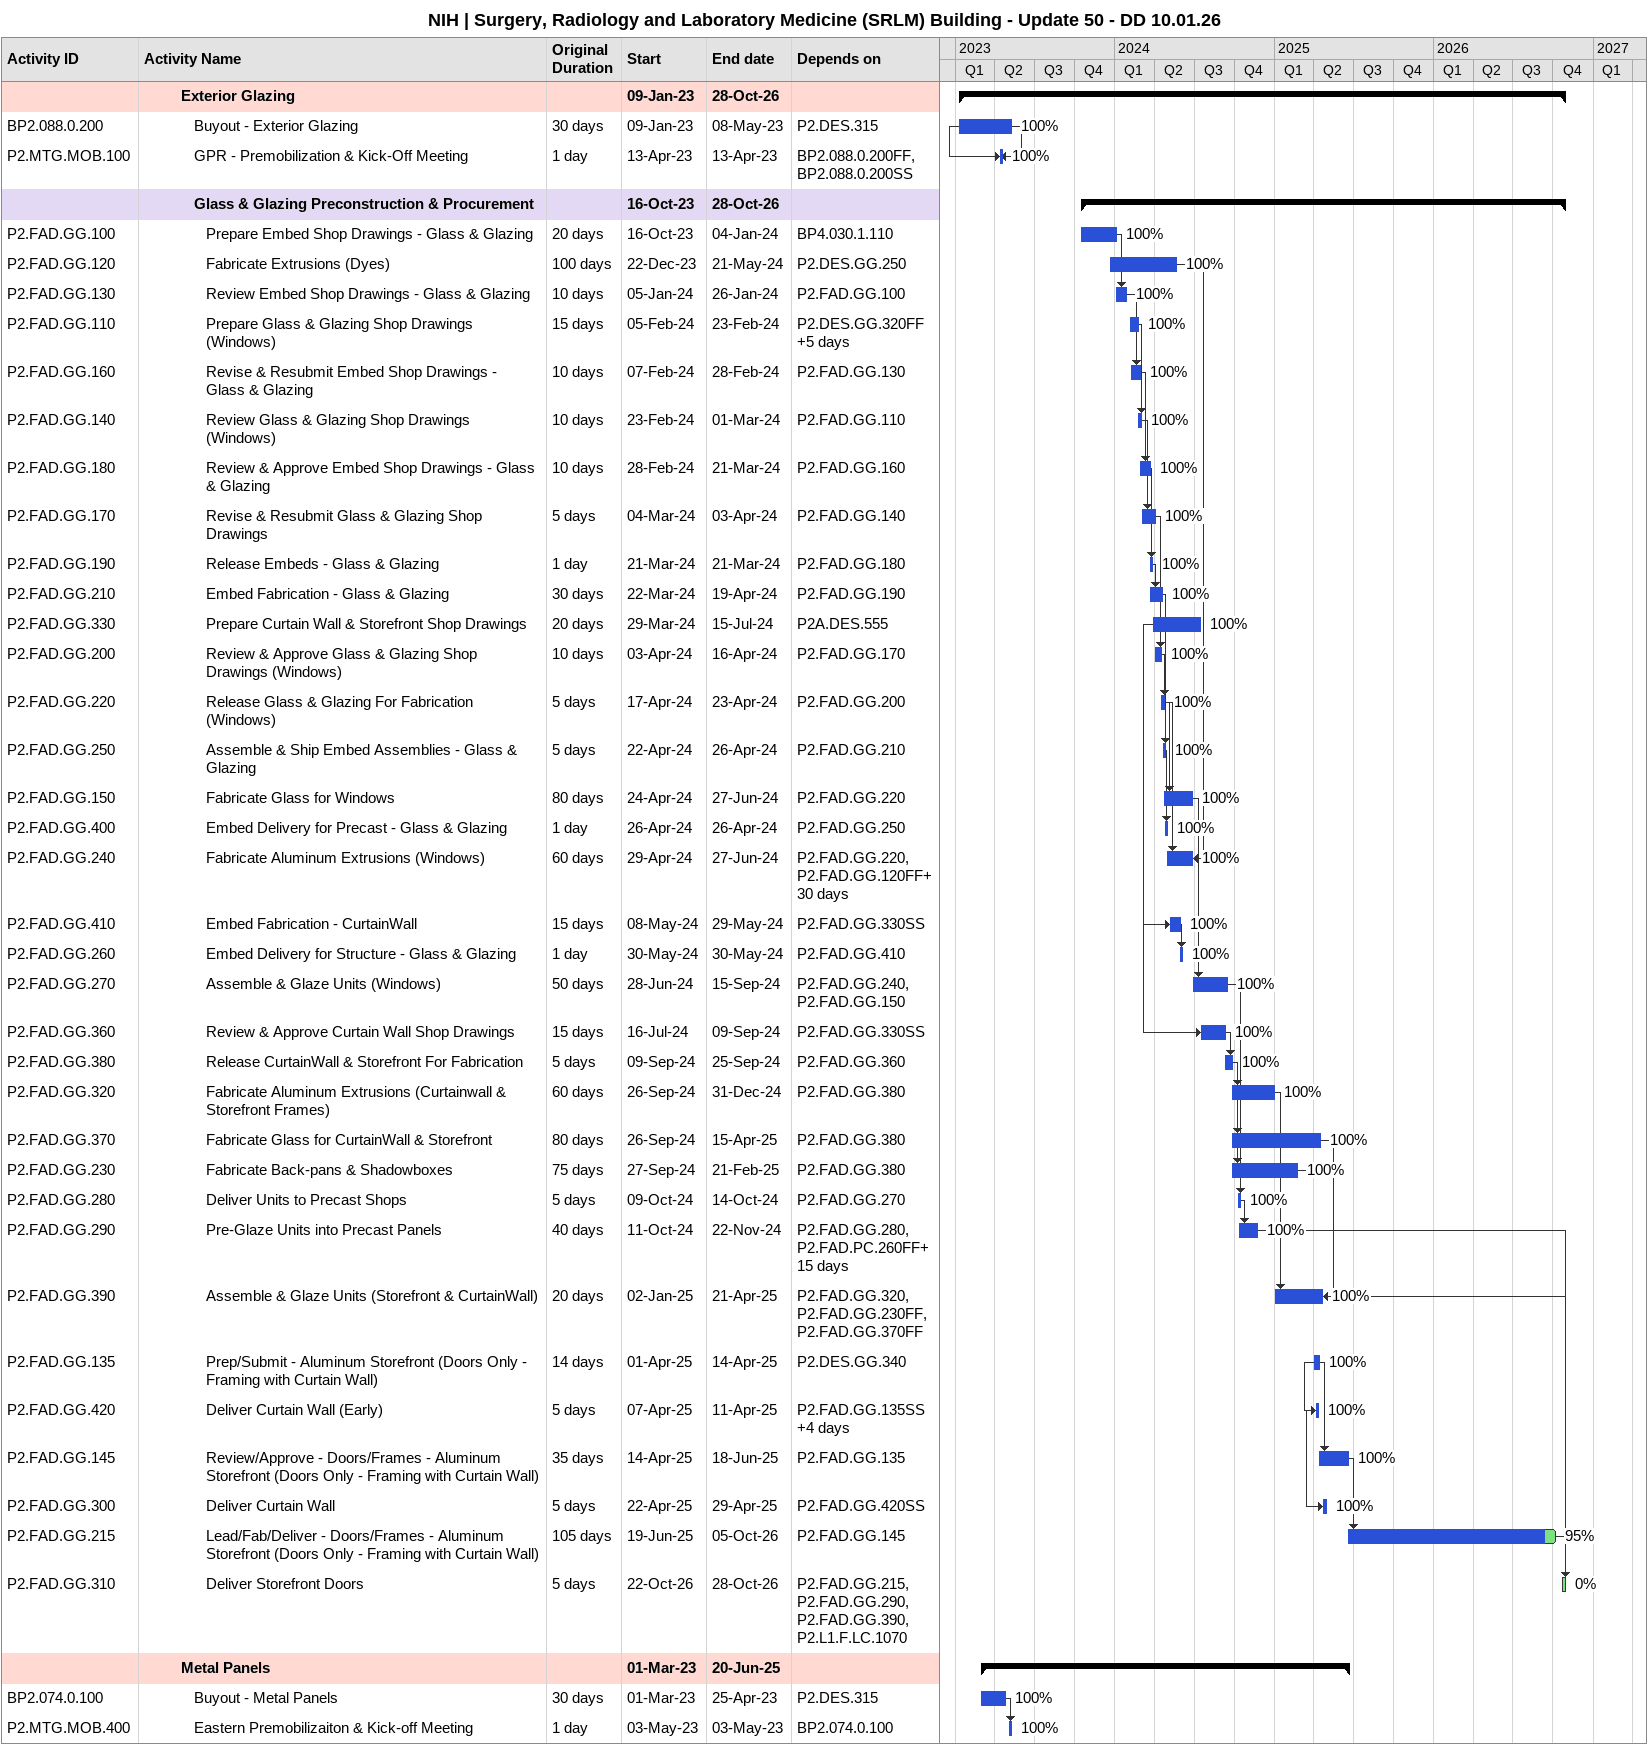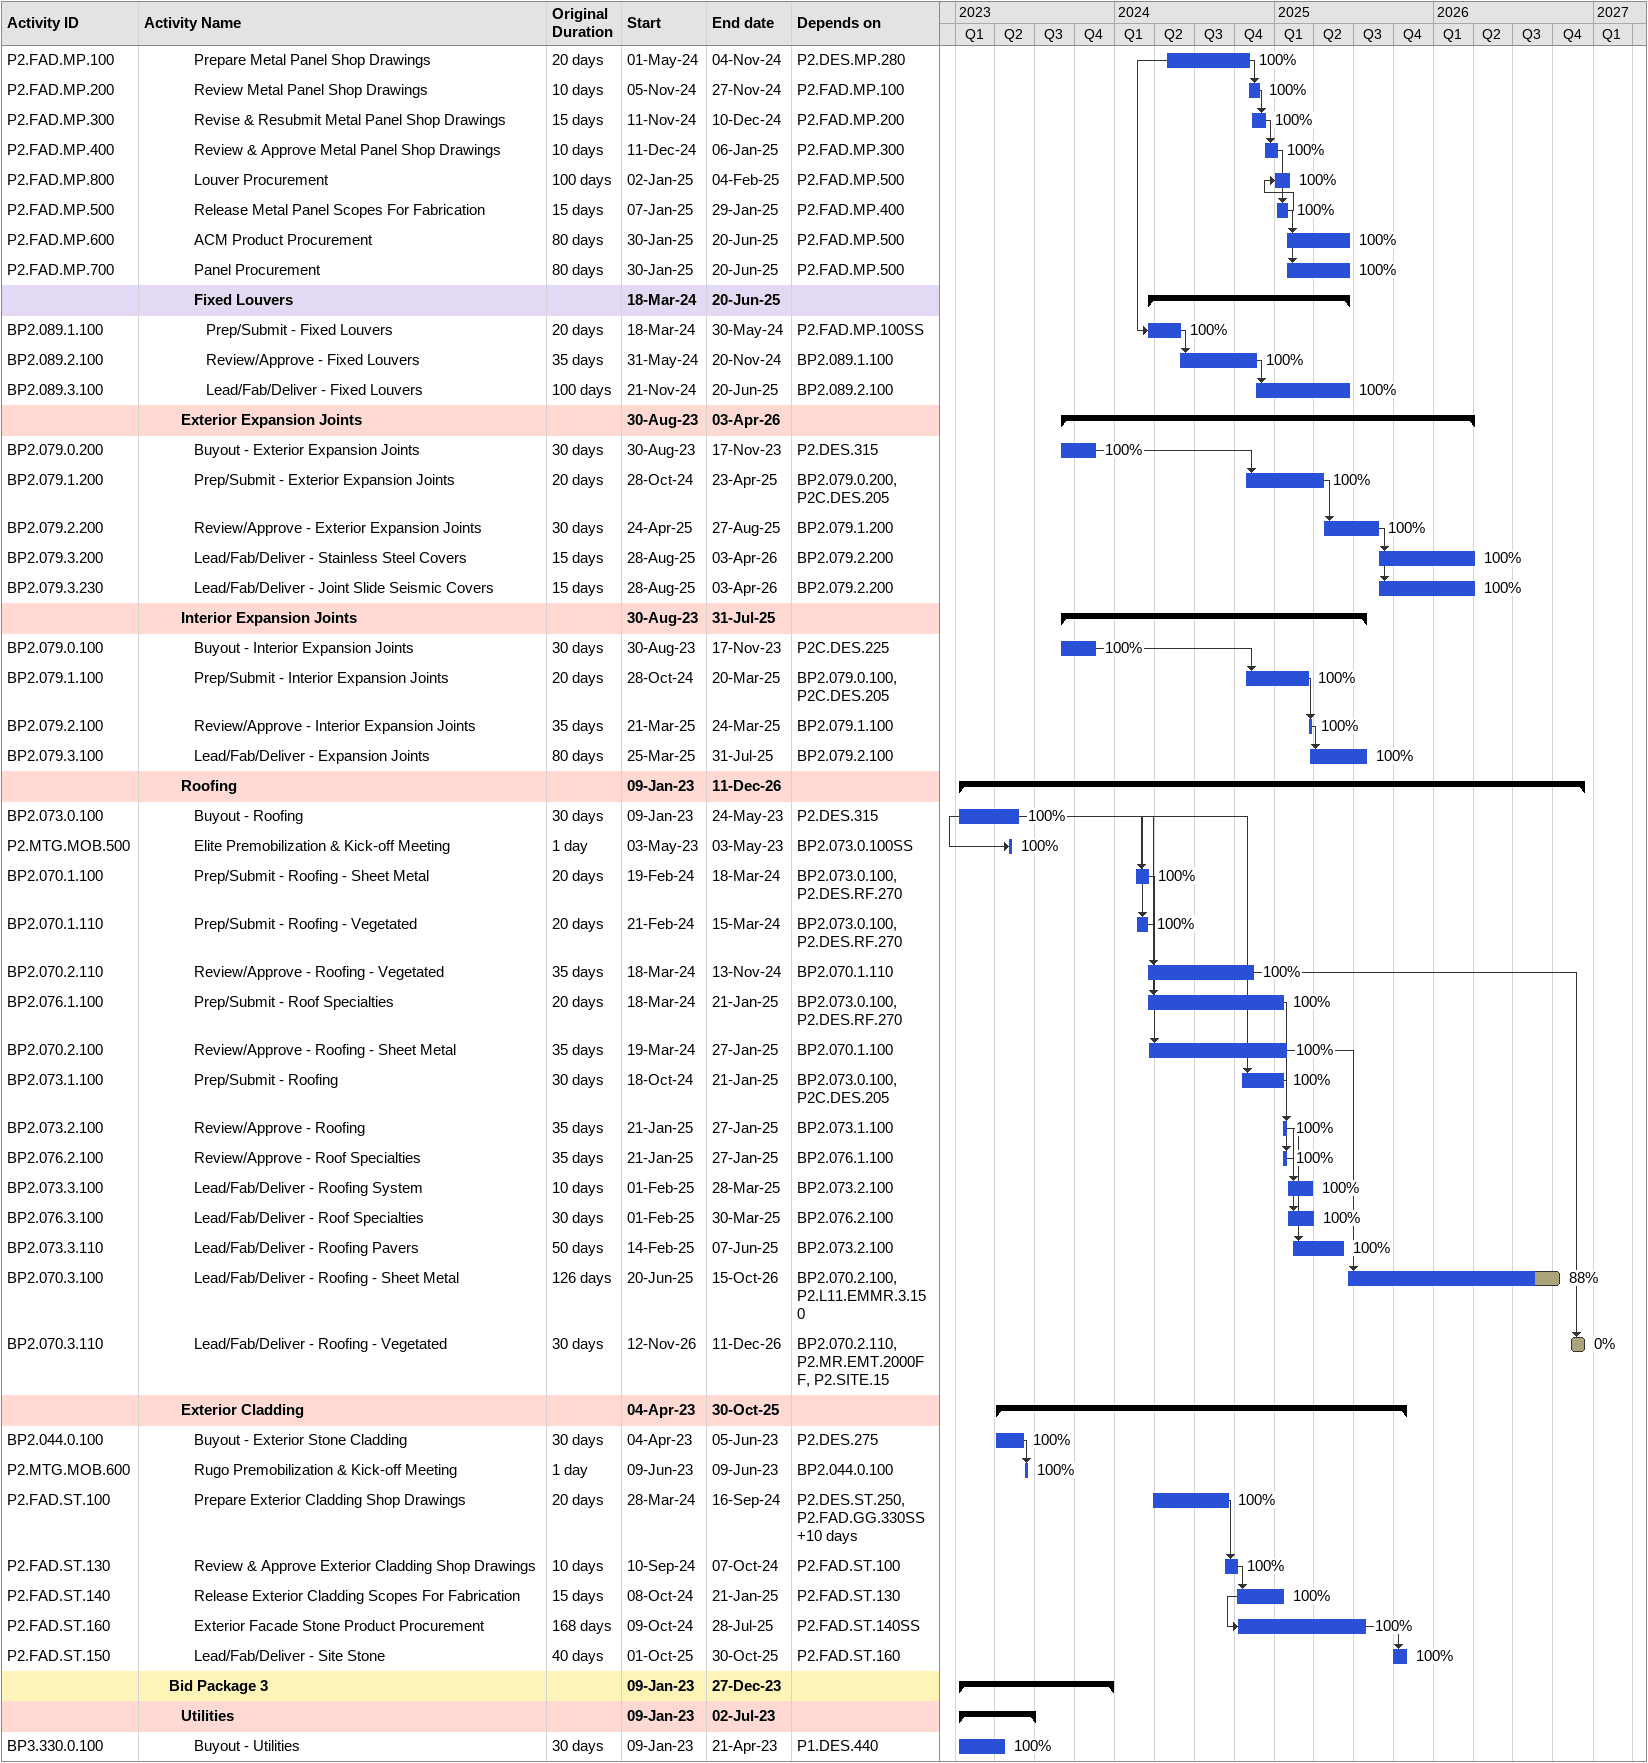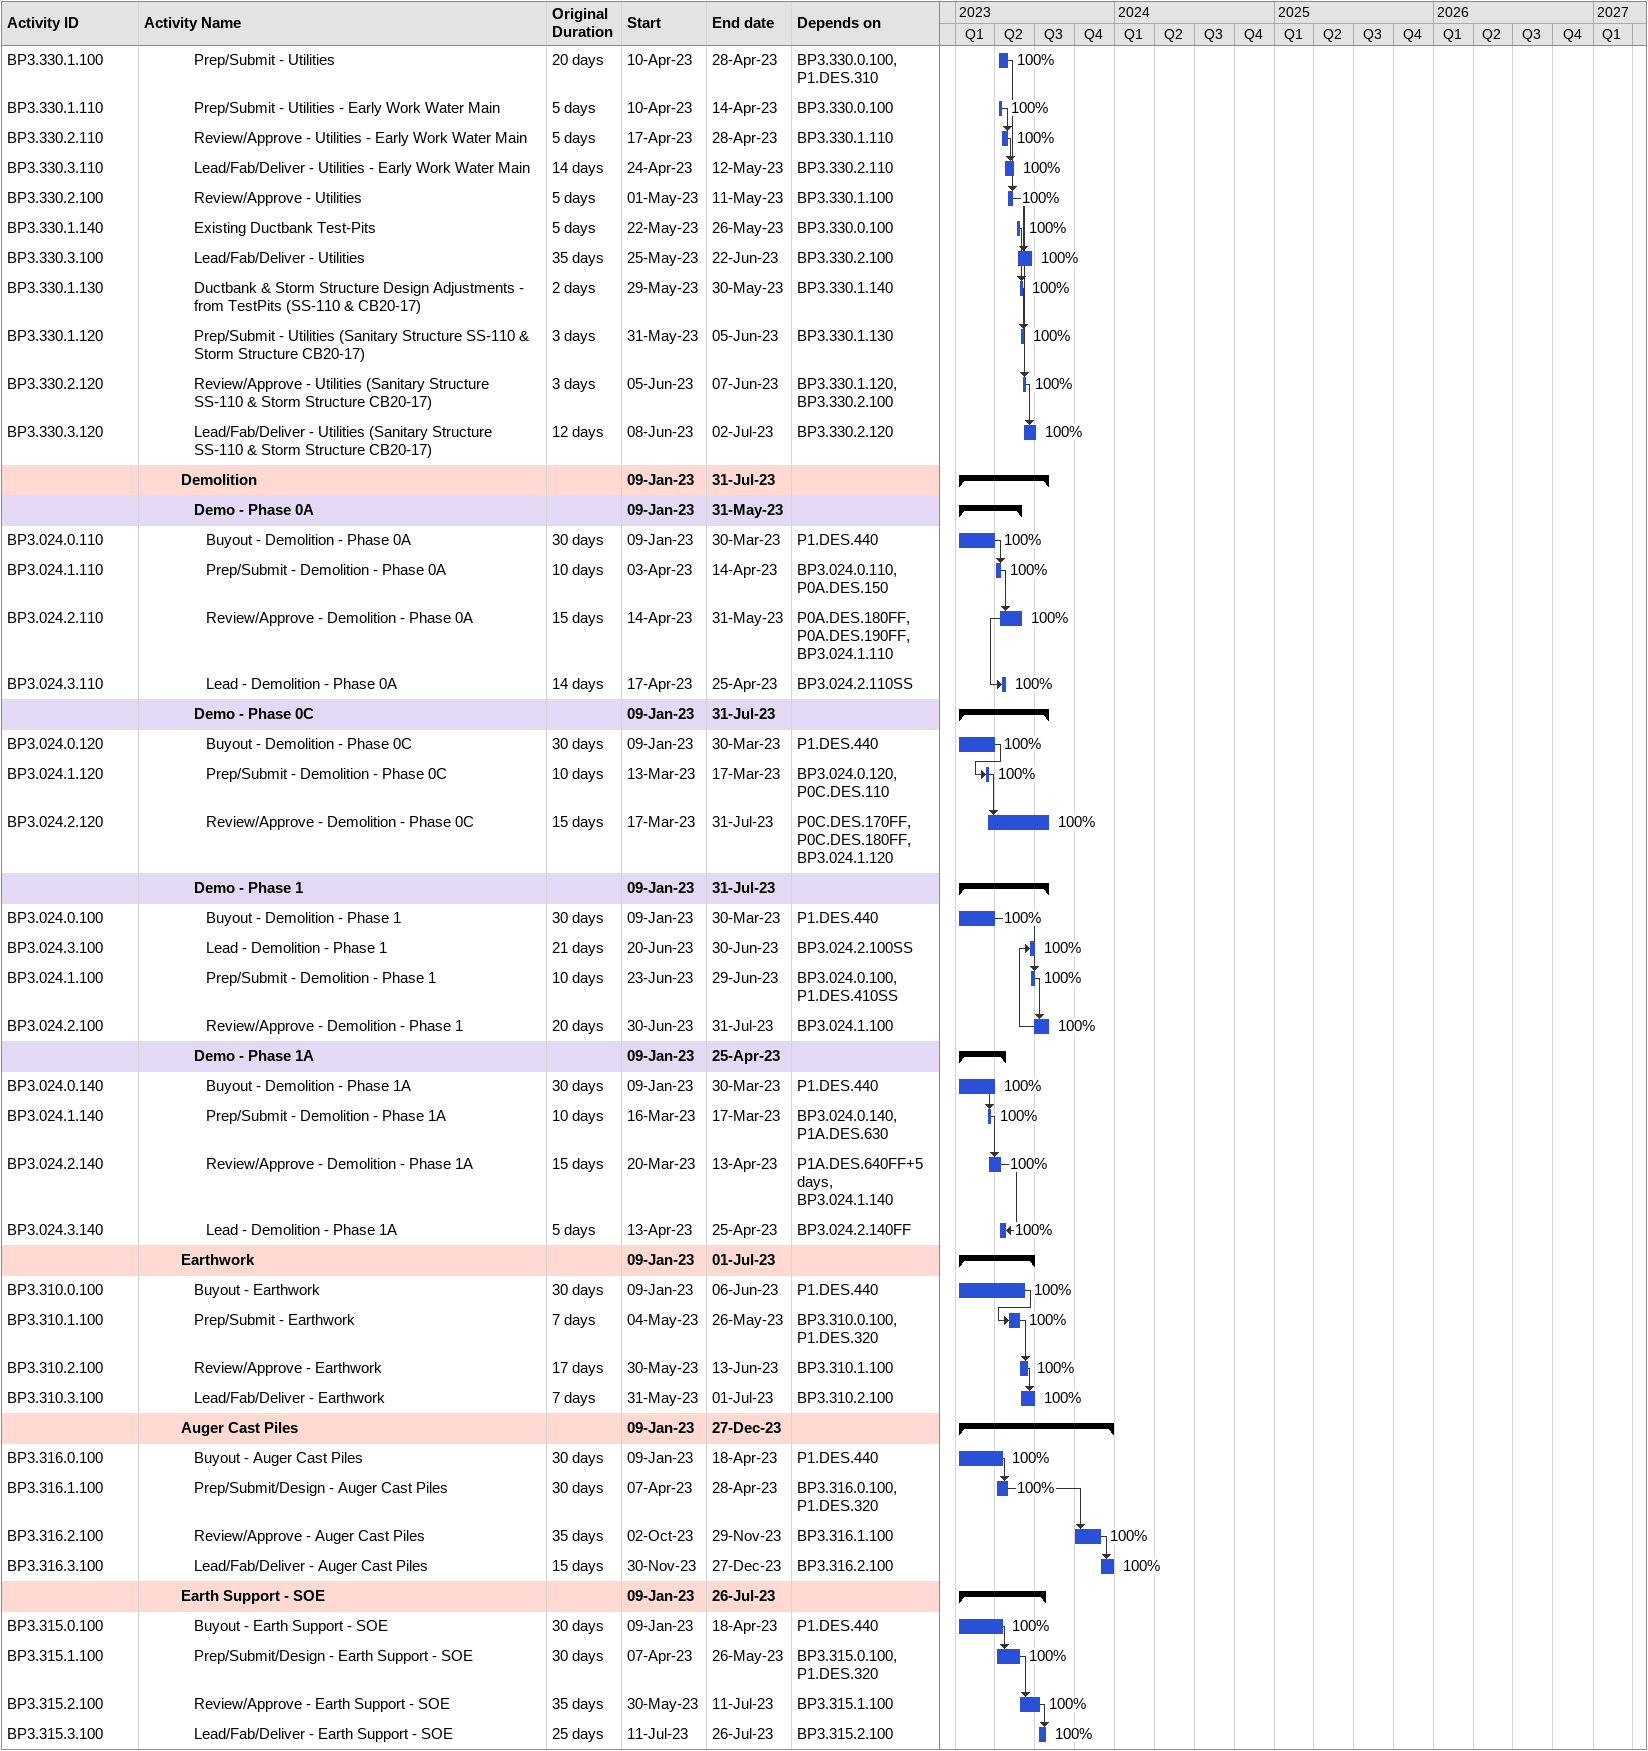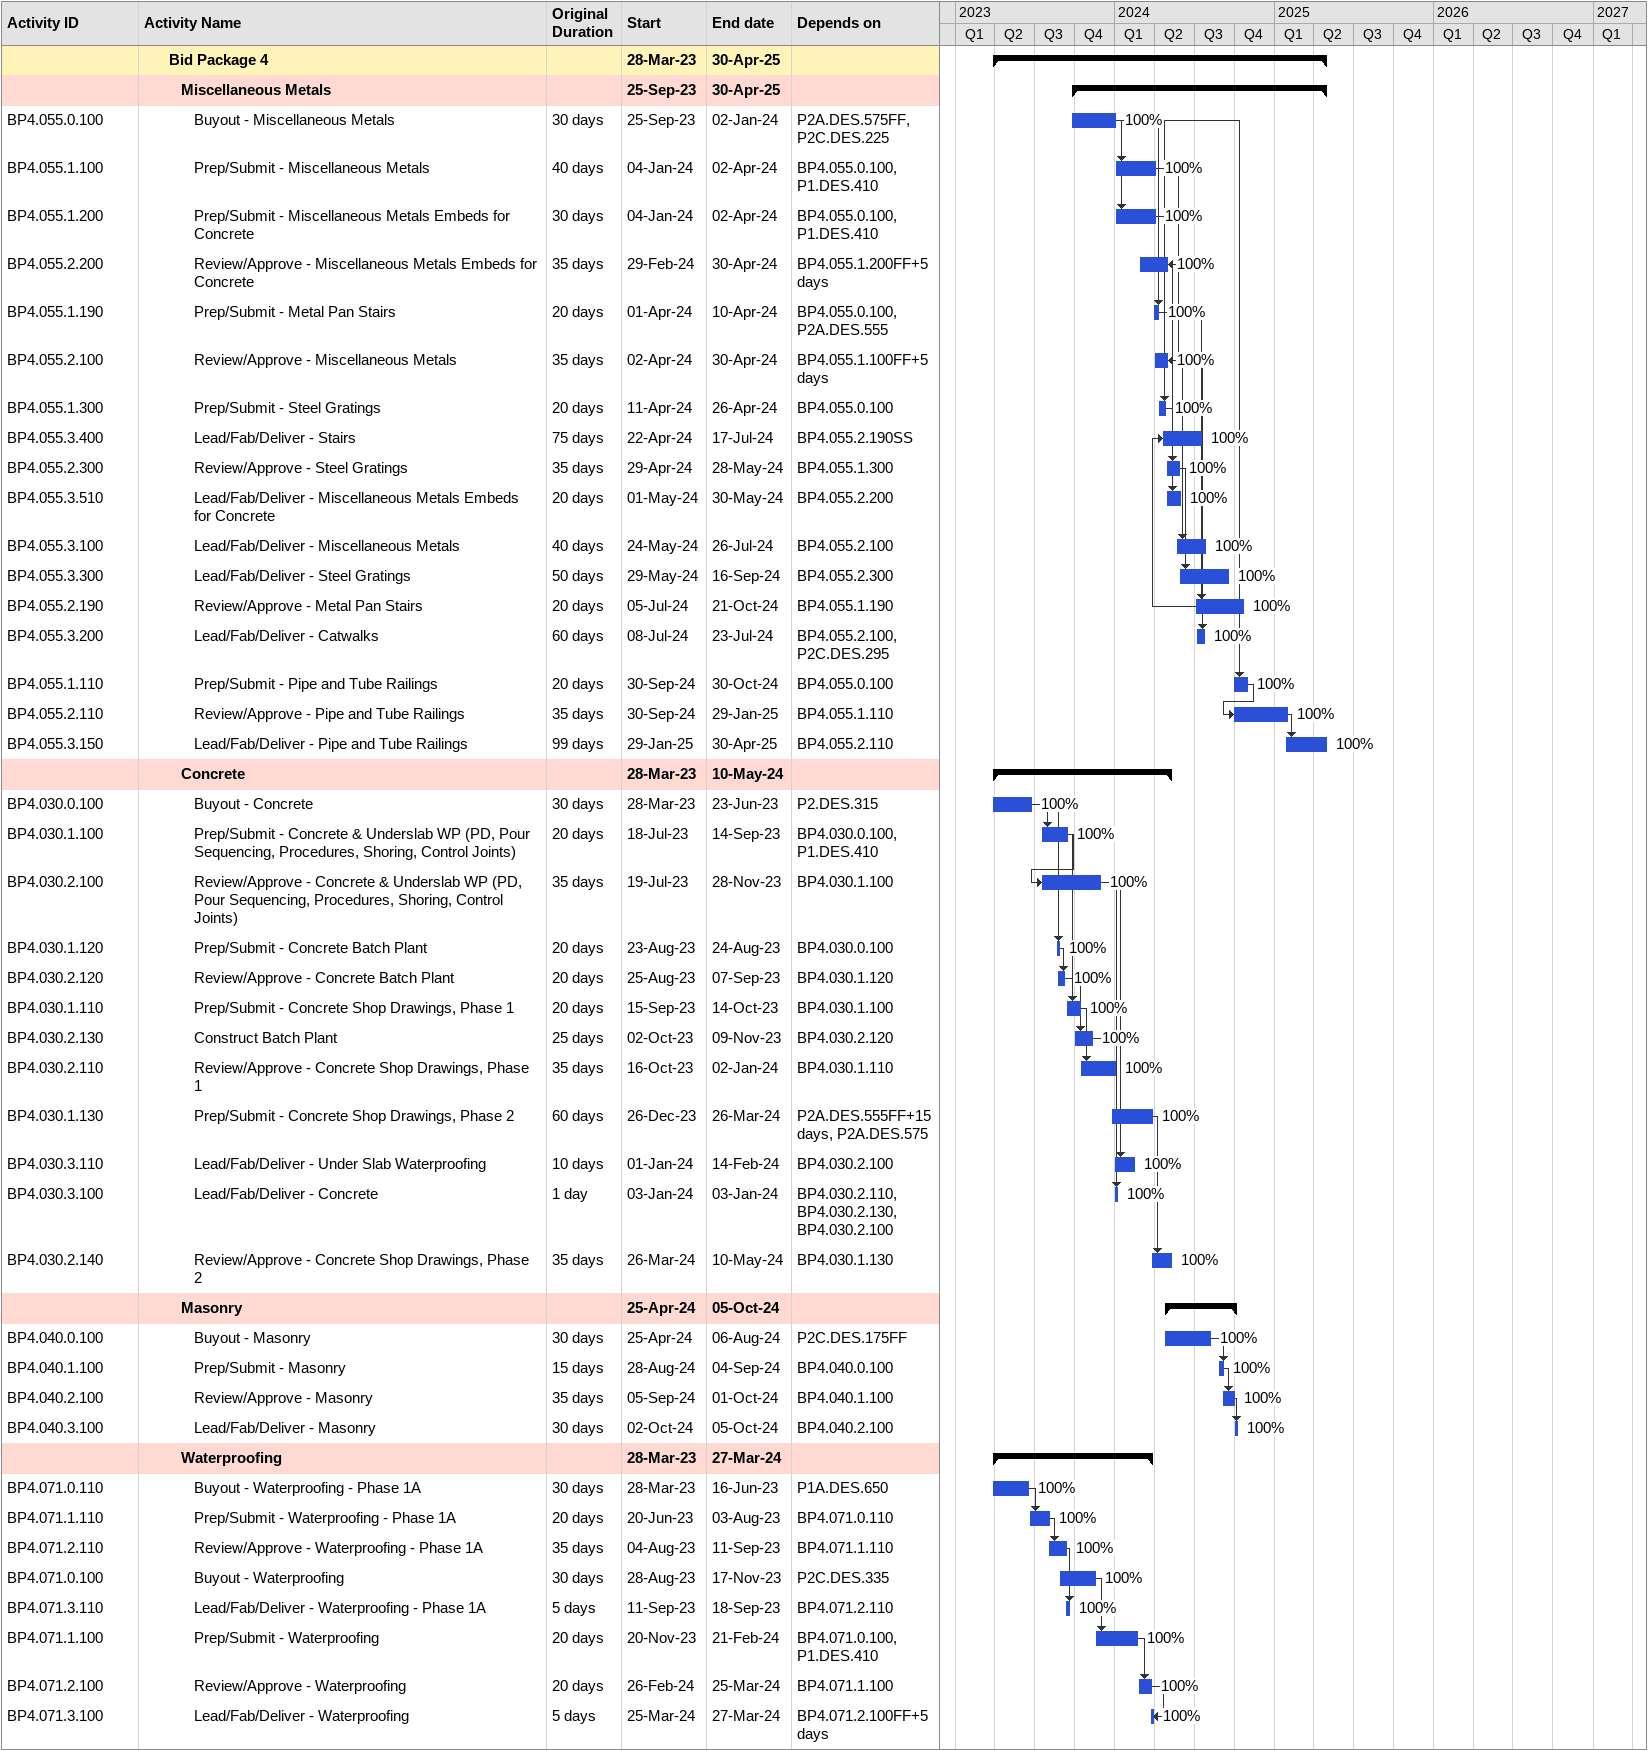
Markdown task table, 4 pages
NIH | Surgery, Radiology and Laboratory Medicine (SRLM) Building - Update 50 - DD 10.01.26

| ID | Level | Task | Original duration | Start | Finish | Predecessors | % complete |
|---|---|---|---|---|---|---|---|
|  | 4 | **Exterior Glazing** |  | 2023-01-09 | 2026-10-28 |  |  |
| BP2.088.0.200 | 5 | Buyout - Exterior Glazing | 30d | 2023-01-09 | 2023-05-08 | P2.DES.315 | 100 |
| P2.MTG.MOB.100 | 5 | GPR - Premobilization & Kick-Off Meeting | 1d | 2023-04-13 | 2023-04-13 | BP2.088.0.200FF, BP2.088.0.200SS | 100 |
|  | 5 | **Glass & Glazing Preconstruction & Procurement** |  | 2023-10-16 | 2026-10-28 |  |  |
| P2.FAD.GG.100 | 6 | Prepare Embed Shop Drawings - Glass & Glazing | 20d | 2023-10-16 | 2024-01-04 | BP4.030.1.110 | 100 |
| P2.FAD.GG.120 | 6 | Fabricate Extrusions (Dyes) | 100d | 2023-12-22 | 2024-05-21 | P2.DES.GG.250 | 100 |
| P2.FAD.GG.130 | 6 | Review Embed Shop Drawings - Glass & Glazing | 10d | 2024-01-05 | 2024-01-26 | P2.FAD.GG.100 | 100 |
| P2.FAD.GG.110 | 6 | Prepare Glass & Glazing Shop Drawings (Windows) | 15d | 2024-02-05 | 2024-02-23 | P2.DES.GG.320FF+5d | 100 |
| P2.FAD.GG.160 | 6 | Revise & Resubmit Embed Shop Drawings - Glass & Glazing | 10d | 2024-02-07 | 2024-02-28 | P2.FAD.GG.130 | 100 |
| P2.FAD.GG.140 | 6 | Review Glass & Glazing Shop Drawings (Windows) | 10d | 2024-02-23 | 2024-03-01 | P2.FAD.GG.110 | 100 |
| P2.FAD.GG.180 | 6 | Review & Approve Embed Shop Drawings - Glass & Glazing | 10d | 2024-02-28 | 2024-03-21 | P2.FAD.GG.160 | 100 |
| P2.FAD.GG.170 | 6 | Revise & Resubmit Glass & Glazing Shop Drawings | 5d | 2024-03-04 | 2024-04-03 | P2.FAD.GG.140 | 100 |
| P2.FAD.GG.190 | 6 | Release Embeds - Glass & Glazing | 1d | 2024-03-21 | 2024-03-21 | P2.FAD.GG.180 | 100 |
| P2.FAD.GG.210 | 6 | Embed Fabrication - Glass & Glazing | 30d | 2024-03-22 | 2024-04-19 | P2.FAD.GG.190 | 100 |
| P2.FAD.GG.330 | 6 | Prepare Curtain Wall & Storefront Shop Drawings | 20d | 2024-03-29 | 2024-07-15 | P2A.DES.555 | 100 |
| P2.FAD.GG.200 | 6 | Review & Approve Glass & Glazing Shop Drawings (Windows) | 10d | 2024-04-03 | 2024-04-16 | P2.FAD.GG.170 | 100 |
| P2.FAD.GG.220 | 6 | Release Glass & Glazing For Fabrication (Windows) | 5d | 2024-04-17 | 2024-04-23 | P2.FAD.GG.200 | 100 |
| P2.FAD.GG.250 | 6 | Assemble & Ship Embed Assemblies - Glass & Glazing | 5d | 2024-04-22 | 2024-04-26 | P2.FAD.GG.210 | 100 |
| P2.FAD.GG.150 | 6 | Fabricate Glass for Windows | 80d | 2024-04-24 | 2024-06-27 | P2.FAD.GG.220 | 100 |
| P2.FAD.GG.400 | 6 | Embed Delivery for Precast - Glass & Glazing | 1d | 2024-04-26 | 2024-04-26 | P2.FAD.GG.250 | 100 |
| P2.FAD.GG.240 | 6 | Fabricate Aluminum Extrusions (Windows) | 60d | 2024-04-29 | 2024-06-27 | P2.FAD.GG.220, P2.FAD.GG.120FF+30d | 100 |
| P2.FAD.GG.410 | 6 | Embed Fabrication - CurtainWall | 15d | 2024-05-08 | 2024-05-29 | P2.FAD.GG.330SS | 100 |
| P2.FAD.GG.260 | 6 | Embed Delivery for Structure - Glass & Glazing | 1d | 2024-05-30 | 2024-05-30 | P2.FAD.GG.410 | 100 |
| P2.FAD.GG.270 | 6 | Assemble & Glaze Units (Windows) | 50d | 2024-06-28 | 2024-09-15 | P2.FAD.GG.240, P2.FAD.GG.150 | 100 |
| P2.FAD.GG.360 | 6 | Review & Approve Curtain Wall Shop Drawings | 15d | 2024-07-16 | 2024-09-09 | P2.FAD.GG.330SS | 100 |
| P2.FAD.GG.380 | 6 | Release CurtainWall & Storefront For Fabrication | 5d | 2024-09-09 | 2024-09-25 | P2.FAD.GG.360 | 100 |
| P2.FAD.GG.320 | 6 | Fabricate Aluminum Extrusions (Curtainwall & Storefront Frames) | 60d | 2024-09-26 | 2024-12-31 | P2.FAD.GG.380 | 100 |
| P2.FAD.GG.370 | 6 | Fabricate Glass for CurtainWall & Storefront | 80d | 2024-09-26 | 2025-04-15 | P2.FAD.GG.380 | 100 |
| P2.FAD.GG.230 | 6 | Fabricate Back-pans & Shadowboxes | 75d | 2024-09-27 | 2025-02-21 | P2.FAD.GG.380 | 100 |
| P2.FAD.GG.280 | 6 | Deliver Units to Precast Shops | 5d | 2024-10-09 | 2024-10-14 | P2.FAD.GG.270 | 100 |
| P2.FAD.GG.290 | 6 | Pre-Glaze Units into Precast Panels | 40d | 2024-10-11 | 2024-11-22 | P2.FAD.GG.280, P2.FAD.PC.260FF+15d | 100 |
| P2.FAD.GG.390 | 6 | Assemble & Glaze Units (Storefront & CurtainWall) | 20d | 2025-01-02 | 2025-04-21 | P2.FAD.GG.320, P2.FAD.GG.230FF, P2.FAD.GG.370FF | 100 |
| P2.FAD.GG.135 | 6 | Prep/Submit - Aluminum Storefront (Doors Only - Framing with Curtain Wall) | 14d | 2025-04-01 | 2025-04-14 | P2.DES.GG.340 | 100 |
| P2.FAD.GG.420 | 6 | Deliver Curtain Wall (Early) | 5d | 2025-04-07 | 2025-04-11 | P2.FAD.GG.135SS+4d | 100 |
| P2.FAD.GG.145 | 6 | Review/Approve - Doors/Frames - Aluminum Storefront (Doors Only - Framing with Curtain Wall) | 35d | 2025-04-14 | 2025-06-18 | P2.FAD.GG.135 | 100 |
| P2.FAD.GG.300 | 6 | Deliver Curtain Wall | 5d | 2025-04-22 | 2025-04-29 | P2.FAD.GG.420SS | 100 |
| P2.FAD.GG.215 | 6 | Lead/Fab/Deliver - Doors/Frames - Aluminum Storefront (Doors Only - Framing with Curtain Wall) | 105d | 2025-06-19 | 2026-10-05 | P2.FAD.GG.145 | 95 |
| P2.FAD.GG.310 | 6 | Deliver Storefront Doors | 5d | 2026-10-22 | 2026-10-28 | P2.FAD.GG.215, P2.FAD.GG.290, P2.FAD.GG.390, P2.L1.F.LC.1070 | 0 |
|  | 4 | **Metal Panels** |  | 2023-03-01 | 2025-06-20 |  |  |
| BP2.074.0.100 | 5 | Buyout - Metal Panels | 30d | 2023-03-01 | 2023-04-25 | P2.DES.315 | 100 |
| P2.MTG.MOB.400 | 5 | Eastern Premobilizaiton & Kick-off Meeting | 1d | 2023-05-03 | 2023-05-03 | BP2.074.0.100 | 100 |
| P2.FAD.MP.100 | 5 | Prepare Metal Panel Shop Drawings | 20d | 2024-05-01 | 2024-11-04 | P2.DES.MP.280 | 100 |
| P2.FAD.MP.200 | 5 | Review Metal Panel Shop Drawings | 10d | 2024-11-05 | 2024-11-27 | P2.FAD.MP.100 | 100 |
| P2.FAD.MP.300 | 5 | Revise & Resubmit Metal Panel Shop Drawings | 15d | 2024-11-11 | 2024-12-10 | P2.FAD.MP.200 | 100 |
| P2.FAD.MP.400 | 5 | Review & Approve Metal Panel Shop Drawings | 10d | 2024-12-11 | 2025-01-06 | P2.FAD.MP.300 | 100 |
| P2.FAD.MP.800 | 5 | Louver Procurement | 100d | 2025-01-02 | 2025-02-04 | P2.FAD.MP.500 | 100 |
| P2.FAD.MP.500 | 5 | Release Metal Panel Scopes For Fabrication | 15d | 2025-01-07 | 2025-01-29 | P2.FAD.MP.400 | 100 |
| P2.FAD.MP.600 | 5 | ACM Product Procurement | 80d | 2025-01-30 | 2025-06-20 | P2.FAD.MP.500 | 100 |
| P2.FAD.MP.700 | 5 | Panel Procurement | 80d | 2025-01-30 | 2025-06-20 | P2.FAD.MP.500 | 100 |
|  | 5 | **Fixed Louvers** |  | 2024-03-18 | 2025-06-20 |  |  |
| BP2.089.1.100 | 6 | Prep/Submit - Fixed Louvers | 20d | 2024-03-18 | 2024-05-30 | P2.FAD.MP.100SS | 100 |
| BP2.089.2.100 | 6 | Review/Approve - Fixed Louvers | 35d | 2024-05-31 | 2024-11-20 | BP2.089.1.100 | 100 |
| BP2.089.3.100 | 6 | Lead/Fab/Deliver - Fixed Louvers | 100d | 2024-11-21 | 2025-06-20 | BP2.089.2.100 | 100 |
|  | 4 | **Exterior Expansion Joints** |  | 2023-08-30 | 2026-04-03 |  |  |
| BP2.079.0.200 | 5 | Buyout - Exterior Expansion Joints | 30d | 2023-08-30 | 2023-11-17 | P2.DES.315 | 100 |
| BP2.079.1.200 | 5 | Prep/Submit - Exterior Expansion Joints | 20d | 2024-10-28 | 2025-04-23 | BP2.079.0.200, P2C.DES.205 | 100 |
| BP2.079.2.200 | 5 | Review/Approve - Exterior Expansion Joints | 30d | 2025-04-24 | 2025-08-27 | BP2.079.1.200 | 100 |
| BP2.079.3.200 | 5 | Lead/Fab/Deliver - Stainless Steel Covers | 15d | 2025-08-28 | 2026-04-03 | BP2.079.2.200 | 100 |
| BP2.079.3.230 | 5 | Lead/Fab/Deliver - Joint Slide Seismic Covers | 15d | 2025-08-28 | 2026-04-03 | BP2.079.2.200 | 100 |
|  | 4 | **Interior Expansion Joints** |  | 2023-08-30 | 2025-07-31 |  |  |
| BP2.079.0.100 | 5 | Buyout - Interior Expansion Joints | 30d | 2023-08-30 | 2023-11-17 | P2C.DES.225 | 100 |
| BP2.079.1.100 | 5 | Prep/Submit - Interior Expansion Joints | 20d | 2024-10-28 | 2025-03-20 | BP2.079.0.100, P2C.DES.205 | 100 |
| BP2.079.2.100 | 5 | Review/Approve - Interior Expansion Joints | 35d | 2025-03-21 | 2025-03-24 | BP2.079.1.100 | 100 |
| BP2.079.3.100 | 5 | Lead/Fab/Deliver - Expansion Joints | 80d | 2025-03-25 | 2025-07-31 | BP2.079.2.100 | 100 |
|  | 4 | **Roofing** |  | 2023-01-09 | 2026-12-11 |  |  |
| BP2.073.0.100 | 5 | Buyout - Roofing | 30d | 2023-01-09 | 2023-05-24 | P2.DES.315 | 100 |
| P2.MTG.MOB.500 | 5 | Elite Premobilization & Kick-off Meeting | 1d | 2023-05-03 | 2023-05-03 | BP2.073.0.100SS | 100 |
| BP2.070.1.100 | 5 | Prep/Submit - Roofing - Sheet Metal | 20d | 2024-02-19 | 2024-03-18 | BP2.073.0.100, P2.DES.RF.270 | 100 |
| BP2.070.1.110 | 5 | Prep/Submit - Roofing - Vegetated | 20d | 2024-02-21 | 2024-03-15 | BP2.073.0.100, P2.DES.RF.270 | 100 |
| BP2.070.2.110 | 5 | Review/Approve - Roofing - Vegetated | 35d | 2024-03-18 | 2024-11-13 | BP2.070.1.110 | 100 |
| BP2.076.1.100 | 5 | Prep/Submit - Roof Specialties | 20d | 2024-03-18 | 2025-01-21 | BP2.073.0.100, P2.DES.RF.270 | 100 |
| BP2.070.2.100 | 5 | Review/Approve - Roofing - Sheet Metal | 35d | 2024-03-19 | 2025-01-27 | BP2.070.1.100 | 100 |
| BP2.073.1.100 | 5 | Prep/Submit - Roofing | 30d | 2024-10-18 | 2025-01-21 | BP2.073.0.100, P2C.DES.205 | 100 |
| BP2.073.2.100 | 5 | Review/Approve - Roofing | 35d | 2025-01-21 | 2025-01-27 | BP2.073.1.100 | 100 |
| BP2.076.2.100 | 5 | Review/Approve - Roof Specialties | 35d | 2025-01-21 | 2025-01-27 | BP2.076.1.100 | 100 |
| BP2.073.3.100 | 5 | Lead/Fab/Deliver - Roofing System | 10d | 2025-02-01 | 2025-03-28 | BP2.073.2.100 | 100 |
| BP2.076.3.100 | 5 | Lead/Fab/Deliver - Roof Specialties | 30d | 2025-02-01 | 2025-03-30 | BP2.076.2.100 | 100 |
| BP2.073.3.110 | 5 | Lead/Fab/Deliver - Roofing Pavers | 50d | 2025-02-14 | 2025-06-07 | BP2.073.2.100 | 100 |
| BP2.070.3.100 | 5 | Lead/Fab/Deliver - Roofing - Sheet Metal | 126d | 2025-06-20 | 2026-10-15 | BP2.070.2.100, P2.L11.EMMR.3.150 | 88 |
| BP2.070.3.110 | 5 | Lead/Fab/Deliver - Roofing - Vegetated | 30d | 2026-11-12 | 2026-12-11 | BP2.070.2.110, P2.MR.EMT.2000FF, P2.SITE.15 | 0 |
|  | 4 | **Exterior Cladding** |  | 2023-04-04 | 2025-10-30 |  |  |
| BP2.044.0.100 | 5 | Buyout - Exterior Stone Cladding | 30d | 2023-04-04 | 2023-06-05 | P2.DES.275 | 100 |
| P2.MTG.MOB.600 | 5 | Rugo Premobilization & Kick-off Meeting | 1d | 2023-06-09 | 2023-06-09 | BP2.044.0.100 | 100 |
| P2.FAD.ST.100 | 5 | Prepare Exterior Cladding Shop Drawings | 20d | 2024-03-28 | 2024-09-16 | P2.DES.ST.250, P2.FAD.GG.330SS+10d | 100 |
| P2.FAD.ST.130 | 5 | Review & Approve Exterior Cladding Shop Drawings | 10d | 2024-09-10 | 2024-10-07 | P2.FAD.ST.100 | 100 |
| P2.FAD.ST.140 | 5 | Release Exterior Cladding Scopes For Fabrication | 15d | 2024-10-08 | 2025-01-21 | P2.FAD.ST.130 | 100 |
| P2.FAD.ST.160 | 5 | Exterior Facade Stone Product Procurement | 168d | 2024-10-09 | 2025-07-28 | P2.FAD.ST.140SS | 100 |
| P2.FAD.ST.150 | 5 | Lead/Fab/Deliver - Site Stone | 40d | 2025-10-01 | 2025-10-30 | P2.FAD.ST.160 | 100 |
|  | 3 | **Bid Package 3** |  | 2023-01-09 | 2023-12-27 |  |  |
|  | 4 | **Utilities** |  | 2023-01-09 | 2023-07-02 |  |  |
| BP3.330.0.100 | 5 | Buyout - Utilities | 30d | 2023-01-09 | 2023-04-21 | P1.DES.440 | 100 |
| BP3.330.1.100 | 5 | Prep/Submit - Utilities | 20d | 2023-04-10 | 2023-04-28 | BP3.330.0.100, P1.DES.310 | 100 |
| BP3.330.1.110 | 5 | Prep/Submit - Utilities - Early Work Water Main | 5d | 2023-04-10 | 2023-04-14 | BP3.330.0.100 | 100 |
| BP3.330.2.110 | 5 | Review/Approve - Utilities - Early Work Water Main | 5d | 2023-04-17 | 2023-04-28 | BP3.330.1.110 | 100 |
| BP3.330.3.110 | 5 | Lead/Fab/Deliver - Utilities - Early Work Water Main | 14d | 2023-04-24 | 2023-05-12 | BP3.330.2.110 | 100 |
| BP3.330.2.100 | 5 | Review/Approve - Utilities | 5d | 2023-05-01 | 2023-05-11 | BP3.330.1.100 | 100 |
| BP3.330.1.140 | 5 | Existing Ductbank Test-Pits | 5d | 2023-05-22 | 2023-05-26 | BP3.330.0.100 | 100 |
| BP3.330.3.100 | 5 | Lead/Fab/Deliver - Utilities | 35d | 2023-05-25 | 2023-06-22 | BP3.330.2.100 | 100 |
| BP3.330.1.130 | 5 | Ductbank & Storm Structure Design Adjustments - from TestPits (SS-110 & CB20-17) | 2d | 2023-05-29 | 2023-05-30 | BP3.330.1.140 | 100 |
| BP3.330.1.120 | 5 | Prep/Submit - Utilities (Sanitary Structure SS-110 & Storm Structure CB20-17) | 3d | 2023-05-31 | 2023-06-05 | BP3.330.1.130 | 100 |
| BP3.330.2.120 | 5 | Review/Approve - Utilities (Sanitary Structure SS-110 & Storm Structure CB20-17) | 3d | 2023-06-05 | 2023-06-07 | BP3.330.1.120, BP3.330.2.100 | 100 |
| BP3.330.3.120 | 5 | Lead/Fab/Deliver - Utilities (Sanitary Structure SS-110 & Storm Structure CB20-17) | 12d | 2023-06-08 | 2023-07-02 | BP3.330.2.120 | 100 |
|  | 4 | **Demolition** |  | 2023-01-09 | 2023-07-31 |  |  |
|  | 5 | **Demo - Phase 0A** |  | 2023-01-09 | 2023-05-31 |  |  |
| BP3.024.0.110 | 6 | Buyout - Demolition - Phase 0A | 30d | 2023-01-09 | 2023-03-30 | P1.DES.440 | 100 |
| BP3.024.1.110 | 6 | Prep/Submit - Demolition - Phase 0A | 10d | 2023-04-03 | 2023-04-14 | BP3.024.0.110, P0A.DES.150 | 100 |
| BP3.024.2.110 | 6 | Review/Approve - Demolition - Phase 0A | 15d | 2023-04-14 | 2023-05-31 | P0A.DES.180FF, P0A.DES.190FF, BP3.024.1.110 | 100 |
| BP3.024.3.110 | 6 | Lead - Demolition - Phase 0A | 14d | 2023-04-17 | 2023-04-25 | BP3.024.2.110SS | 100 |
|  | 5 | **Demo - Phase 0C** |  | 2023-01-09 | 2023-07-31 |  |  |
| BP3.024.0.120 | 6 | Buyout - Demolition - Phase 0C | 30d | 2023-01-09 | 2023-03-30 | P1.DES.440 | 100 |
| BP3.024.1.120 | 6 | Prep/Submit - Demolition - Phase 0C | 10d | 2023-03-13 | 2023-03-17 | BP3.024.0.120, P0C.DES.110 | 100 |
| BP3.024.2.120 | 6 | Review/Approve - Demolition - Phase 0C | 15d | 2023-03-17 | 2023-07-31 | P0C.DES.170FF, P0C.DES.180FF, BP3.024.1.120 | 100 |
|  | 5 | **Demo - Phase 1** |  | 2023-01-09 | 2023-07-31 |  |  |
| BP3.024.0.100 | 6 | Buyout - Demolition - Phase 1 | 30d | 2023-01-09 | 2023-03-30 | P1.DES.440 | 100 |
| BP3.024.3.100 | 6 | Lead - Demolition - Phase 1 | 21d | 2023-06-20 | 2023-06-30 | BP3.024.2.100SS | 100 |
| BP3.024.1.100 | 6 | Prep/Submit - Demolition - Phase 1 | 10d | 2023-06-23 | 2023-06-29 | BP3.024.0.100, P1.DES.410SS | 100 |
| BP3.024.2.100 | 6 | Review/Approve - Demolition - Phase 1 | 20d | 2023-06-30 | 2023-07-31 | BP3.024.1.100 | 100 |
|  | 5 | **Demo - Phase 1A** |  | 2023-01-09 | 2023-04-25 |  |  |
| BP3.024.0.140 | 6 | Buyout - Demolition - Phase 1A | 30d | 2023-01-09 | 2023-03-30 | P1.DES.440 | 100 |
| BP3.024.1.140 | 6 | Prep/Submit - Demolition - Phase 1A | 10d | 2023-03-16 | 2023-03-17 | BP3.024.0.140, P1A.DES.630 | 100 |
| BP3.024.2.140 | 6 | Review/Approve - Demolition - Phase 1A | 15d | 2023-03-20 | 2023-04-13 | P1A.DES.640FF+5d, BP3.024.1.140 | 100 |
| BP3.024.3.140 | 6 | Lead - Demolition - Phase 1A | 5d | 2023-04-13 | 2023-04-25 | BP3.024.2.140FF | 100 |
|  | 4 | **Earthwork** |  | 2023-01-09 | 2023-07-01 |  |  |
| BP3.310.0.100 | 5 | Buyout - Earthwork | 30d | 2023-01-09 | 2023-06-06 | P1.DES.440 | 100 |
| BP3.310.1.100 | 5 | Prep/Submit - Earthwork | 7d | 2023-05-04 | 2023-05-26 | BP3.310.0.100, P1.DES.320 | 100 |
| BP3.310.2.100 | 5 | Review/Approve - Earthwork | 17d | 2023-05-30 | 2023-06-13 | BP3.310.1.100 | 100 |
| BP3.310.3.100 | 5 | Lead/Fab/Deliver - Earthwork | 7d | 2023-05-31 | 2023-07-01 | BP3.310.2.100 | 100 |
|  | 4 | **Auger Cast Piles** |  | 2023-01-09 | 2023-12-27 |  |  |
| BP3.316.0.100 | 5 | Buyout - Auger Cast Piles | 30d | 2023-01-09 | 2023-04-18 | P1.DES.440 | 100 |
| BP3.316.1.100 | 5 | Prep/Submit/Design - Auger Cast Piles | 30d | 2023-04-07 | 2023-04-28 | BP3.316.0.100, P1.DES.320 | 100 |
| BP3.316.2.100 | 5 | Review/Approve - Auger Cast Piles | 35d | 2023-10-02 | 2023-11-29 | BP3.316.1.100 | 100 |
| BP3.316.3.100 | 5 | Lead/Fab/Deliver - Auger Cast Piles | 15d | 2023-11-30 | 2023-12-27 | BP3.316.2.100 | 100 |
|  | 4 | **Earth Support - SOE** |  | 2023-01-09 | 2023-07-26 |  |  |
| BP3.315.0.100 | 5 | Buyout - Earth Support - SOE | 30d | 2023-01-09 | 2023-04-18 | P1.DES.440 | 100 |
| BP3.315.1.100 | 5 | Prep/Submit/Design - Earth Support - SOE | 30d | 2023-04-07 | 2023-05-26 | BP3.315.0.100, P1.DES.320 | 100 |
| BP3.315.2.100 | 5 | Review/Approve - Earth Support - SOE | 35d | 2023-05-30 | 2023-07-11 | BP3.315.1.100 | 100 |
| BP3.315.3.100 | 5 | Lead/Fab/Deliver - Earth Support - SOE | 25d | 2023-07-11 | 2023-07-26 | BP3.315.2.100 | 100 |
|  | 3 | **Bid Package 4** |  | 2023-03-28 | 2025-04-30 |  |  |
|  | 4 | **Miscellaneous Metals** |  | 2023-09-25 | 2025-04-30 |  |  |
| BP4.055.0.100 | 5 | Buyout - Miscellaneous Metals | 30d | 2023-09-25 | 2024-01-02 | P2A.DES.575FF, P2C.DES.225 | 100 |
| BP4.055.1.100 | 5 | Prep/Submit - Miscellaneous Metals | 40d | 2024-01-04 | 2024-04-02 | BP4.055.0.100, P1.DES.410 | 100 |
| BP4.055.1.200 | 5 | Prep/Submit - Miscellaneous Metals Embeds for Concrete | 30d | 2024-01-04 | 2024-04-02 | BP4.055.0.100, P1.DES.410 | 100 |
| BP4.055.2.200 | 5 | Review/Approve - Miscellaneous Metals Embeds for Concrete | 35d | 2024-02-29 | 2024-04-30 | BP4.055.1.200FF+5d | 100 |
| BP4.055.1.190 | 5 | Prep/Submit - Metal Pan Stairs | 20d | 2024-04-01 | 2024-04-10 | BP4.055.0.100, P2A.DES.555 | 100 |
| BP4.055.2.100 | 5 | Review/Approve - Miscellaneous Metals | 35d | 2024-04-02 | 2024-04-30 | BP4.055.1.100FF+5d | 100 |
| BP4.055.1.300 | 5 | Prep/Submit - Steel Gratings | 20d | 2024-04-11 | 2024-04-26 | BP4.055.0.100 | 100 |
| BP4.055.3.400 | 5 | Lead/Fab/Deliver - Stairs | 75d | 2024-04-22 | 2024-07-17 | BP4.055.2.190SS | 100 |
| BP4.055.2.300 | 5 | Review/Approve - Steel Gratings | 35d | 2024-04-29 | 2024-05-28 | BP4.055.1.300 | 100 |
| BP4.055.3.510 | 5 | Lead/Fab/Deliver - Miscellaneous Metals Embeds for Concrete | 20d | 2024-05-01 | 2024-05-30 | BP4.055.2.200 | 100 |
| BP4.055.3.100 | 5 | Lead/Fab/Deliver - Miscellaneous Metals | 40d | 2024-05-24 | 2024-07-26 | BP4.055.2.100 | 100 |
| BP4.055.3.300 | 5 | Lead/Fab/Deliver - Steel Gratings | 50d | 2024-05-29 | 2024-09-16 | BP4.055.2.300 | 100 |
| BP4.055.2.190 | 5 | Review/Approve - Metal Pan Stairs | 20d | 2024-07-05 | 2024-10-21 | BP4.055.1.190 | 100 |
| BP4.055.3.200 | 5 | Lead/Fab/Deliver - Catwalks | 60d | 2024-07-08 | 2024-07-23 | BP4.055.2.100, P2C.DES.295 | 100 |
| BP4.055.1.110 | 5 | Prep/Submit - Pipe and Tube Railings | 20d | 2024-09-30 | 2024-10-30 | BP4.055.0.100 | 100 |
| BP4.055.2.110 | 5 | Review/Approve - Pipe and Tube Railings | 35d | 2024-09-30 | 2025-01-29 | BP4.055.1.110 | 100 |
| BP4.055.3.150 | 5 | Lead/Fab/Deliver - Pipe and Tube Railings | 99d | 2025-01-29 | 2025-04-30 | BP4.055.2.110 | 100 |
|  | 4 | **Concrete** |  | 2023-03-28 | 2024-05-10 |  |  |
| BP4.030.0.100 | 5 | Buyout - Concrete | 30d | 2023-03-28 | 2023-06-23 | P2.DES.315 | 100 |
| BP4.030.1.100 | 5 | Prep/Submit - Concrete & Underslab WP (PD, Pour Sequencing, Procedures, Shoring, Control Joints) | 20d | 2023-07-18 | 2023-09-14 | BP4.030.0.100, P1.DES.410 | 100 |
| BP4.030.2.100 | 5 | Review/Approve - Concrete & Underslab WP (PD, Pour Sequencing, Procedures, Shoring, Control Joints) | 35d | 2023-07-19 | 2023-11-28 | BP4.030.1.100 | 100 |
| BP4.030.1.120 | 5 | Prep/Submit - Concrete Batch Plant | 20d | 2023-08-23 | 2023-08-24 | BP4.030.0.100 | 100 |
| BP4.030.2.120 | 5 | Review/Approve - Concrete Batch Plant | 20d | 2023-08-25 | 2023-09-07 | BP4.030.1.120 | 100 |
| BP4.030.1.110 | 5 | Prep/Submit - Concrete Shop Drawings, Phase 1 | 20d | 2023-09-15 | 2023-10-14 | BP4.030.1.100 | 100 |
| BP4.030.2.130 | 5 | Construct Batch Plant | 25d | 2023-10-02 | 2023-11-09 | BP4.030.2.120 | 100 |
| BP4.030.2.110 | 5 | Review/Approve - Concrete Shop Drawings, Phase 1 | 35d | 2023-10-16 | 2024-01-02 | BP4.030.1.110 | 100 |
| BP4.030.1.130 | 5 | Prep/Submit - Concrete Shop Drawings, Phase 2 | 60d | 2023-12-26 | 2024-03-26 | P2A.DES.555FF+15d, P2A.DES.575 | 100 |
| BP4.030.3.110 | 5 | Lead/Fab/Deliver - Under Slab Waterproofing | 10d | 2024-01-01 | 2024-02-14 | BP4.030.2.100 | 100 |
| BP4.030.3.100 | 5 | Lead/Fab/Deliver - Concrete | 1d | 2024-01-03 | 2024-01-03 | BP4.030.2.110, BP4.030.2.130, BP4.030.2.100 | 100 |
| BP4.030.2.140 | 5 | Review/Approve - Concrete Shop Drawings, Phase 2 | 35d | 2024-03-26 | 2024-05-10 | BP4.030.1.130 | 100 |
|  | 4 | **Masonry** |  | 2024-04-25 | 2024-10-05 |  |  |
| BP4.040.0.100 | 5 | Buyout - Masonry | 30d | 2024-04-25 | 2024-08-06 | P2C.DES.175FF | 100 |
| BP4.040.1.100 | 5 | Prep/Submit - Masonry | 15d | 2024-08-28 | 2024-09-04 | BP4.040.0.100 | 100 |
| BP4.040.2.100 | 5 | Review/Approve - Masonry | 35d | 2024-09-05 | 2024-10-01 | BP4.040.1.100 | 100 |
| BP4.040.3.100 | 5 | Lead/Fab/Deliver - Masonry | 30d | 2024-10-02 | 2024-10-05 | BP4.040.2.100 | 100 |
|  | 4 | **Waterproofing** |  | 2023-03-28 | 2024-03-27 |  |  |
| BP4.071.0.110 | 5 | Buyout - Waterproofing - Phase 1A | 30d | 2023-03-28 | 2023-06-16 | P1A.DES.650 | 100 |
| BP4.071.1.110 | 5 | Prep/Submit - Waterproofing - Phase 1A | 20d | 2023-06-20 | 2023-08-03 | BP4.071.0.110 | 100 |
| BP4.071.2.110 | 5 | Review/Approve - Waterproofing - Phase 1A | 35d | 2023-08-04 | 2023-09-11 | BP4.071.1.110 | 100 |
| BP4.071.0.100 | 5 | Buyout - Waterproofing | 30d | 2023-08-28 | 2023-11-17 | P2C.DES.335 | 100 |
| BP4.071.3.110 | 5 | Lead/Fab/Deliver - Waterproofing - Phase 1A | 5d | 2023-09-11 | 2023-09-18 | BP4.071.2.110 | 100 |
| BP4.071.1.100 | 5 | Prep/Submit - Waterproofing | 20d | 2023-11-20 | 2024-02-21 | BP4.071.0.100, P1.DES.410 | 100 |
| BP4.071.2.100 | 5 | Review/Approve - Waterproofing | 20d | 2024-02-26 | 2024-03-25 | BP4.071.1.100 | 100 |
| BP4.071.3.100 | 5 | Lead/Fab/Deliver - Waterproofing | 5d | 2024-03-25 | 2024-03-27 | BP4.071.2.100FF+5d | 100 |
